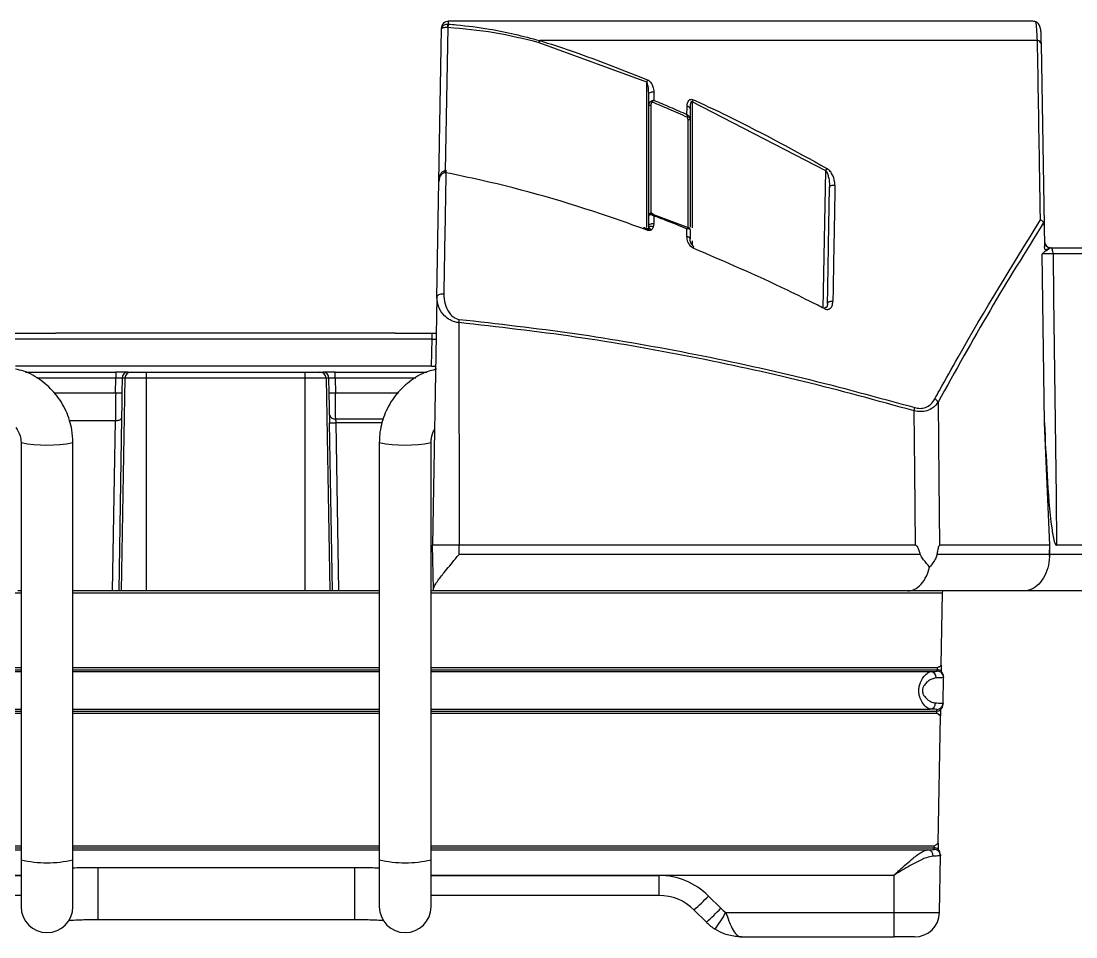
# Model space of a CAD drawing. Extents: x 7 to 135, y 1 to 99.
# Drawn here: x 56.703 to 59.25, y 70.182 to 72.392 of the extents above; entities that cross this region are included whole.
import ezdxf

# ---------------------------------------------------------------- set-up
doc = ezdxf.new("R2010")
doc.units = 0
doc.header["$MEASUREMENT"] = 0
doc.layers.add('OBJECT', color=7, linetype='CONTINUOUS')

msp = doc.modelspace()

# ---------------------------------------------------------------- linework, layer by layer
at = {"layer": 'OBJECT'}
for p, q in [((57.7116, 72.0048), (57.718, 72.3738)), ((57.7331, 72.3766), (57.727, 72.0306)), ((57.7334, 72.3766), (57.7331, 72.3766)), ((57.7332, 72.3851), (57.7341, 72.385)), ((59.1419, 72.3921), (57.734, 72.3921)), ((59.1571, 72.3454), (57.955, 72.3454)), ((58.2133, 72.2451), (57.9533, 72.3401)), ((59.1656, 72.3374), (59.1733, 71.8986)), ((58.2133, 71.8949), (58.2133, 72.2451)), ((58.2183, 72.1883), (58.2183, 72.2158)), ((58.6456, 72.0312), (58.3233, 72.1971)), ((58.3233, 72.1971), (58.3233, 71.8931)), ((58.2183, 71.9223), (58.2183, 72.1883)), ((58.2233, 72.1884), (58.2233, 71.9285)), ((58.3183, 72.181), (58.3183, 72.1537)), ((58.3133, 71.8934), (58.3133, 72.1538)), ((58.3183, 72.1537), (58.3183, 71.8952)), ((57.7285, 72.0262), (57.727, 72.0263)), ((58.6398, 71.6996), (58.6456, 72.0312)), ((57.7067, 71.7261), (57.7116, 72.0048)), ((58.2183, 71.8979), (58.2183, 71.9223)), ((58.3145, 71.8929), (58.2242, 71.9269)), ((58.2148, 71.8874), (58.2059, 71.8907)), ((58.2183, 71.8914), (58.2183, 71.8958)), ((58.3183, 71.8883), (58.3183, 71.8666)), ((59.1733, 71.8986), (59.1742, 71.848)), ((58.3233, 71.8618), (58.3233, 71.8515)), ((59.1887, 71.8451), (59.1862, 71.844)), ((59.189, 71.8451), (59.1887, 71.8451)), ((59.189, 71.8451), (60.9718, 71.8451)), ((59.1737, 71.4228), (59.1687, 71.8304)), ((60.9969, 71.8304), (59.1948, 71.8304)), ((57.7067, 71.7261), (57.6963, 71.1271)), ((58.65, 71.7106), (58.6501, 71.7126)), ((57.7598, 71.6645), (57.7605, 71.1271)), ((56.6873, 71.6391), (56.7867, 71.6391)), ((57.606, 71.6391), (56.7867, 71.6391)), ((57.606, 71.6391), (57.6954, 71.6391)), ((57.6949, 71.6244), (56.6876, 71.6244)), ((57.6938, 71.5599), (57.6949, 71.6244)), ((56.6887, 71.5599), (57.6938, 71.5599)), ((56.713, 71.5451), (56.9315, 71.5451)), ((56.9315, 71.5304), (56.7403, 71.5304)), ((56.9309, 71.4954), (56.9315, 71.5304)), ((56.9315, 71.5451), (56.9315, 71.5304)), ((56.9615, 71.5451), (56.9315, 71.5451)), ((56.9534, 71.5304), (56.9444, 71.0171)), ((56.9465, 71.5304), (56.9459, 71.4954)), ((56.9534, 71.5304), (56.9465, 71.5304)), ((57.0044, 71.5304), (56.9534, 71.5304)), ((56.9615, 71.5451), (56.9684, 71.5451)), ((56.9684, 71.5451), (57.0044, 71.5451)), ((57.0044, 71.5451), (57.3881, 71.5451)), ((57.0044, 71.5451), (57.0044, 71.5304)), ((57.0044, 71.5304), (57.0044, 71.0171)), ((57.3881, 71.5304), (57.0044, 71.5304)), ((57.3881, 71.5451), (57.3881, 71.5304)), ((57.3881, 71.5451), (57.4241, 71.5451)), ((57.3881, 71.5304), (57.3881, 71.0171)), ((57.4391, 71.5304), (57.3881, 71.5304)), ((57.4241, 71.5451), (57.431, 71.5451)), ((57.461, 71.5451), (57.431, 71.5451)), ((57.4391, 71.5304), (57.4481, 71.0171)), ((57.446, 71.5304), (57.4391, 71.5304)), ((57.4466, 71.4954), (57.446, 71.5304)), ((57.461, 71.5304), (57.461, 71.5451)), ((57.461, 71.5451), (57.6826, 71.5451)), ((57.461, 71.5304), (57.4616, 71.4954)), ((57.6556, 71.5304), (57.461, 71.5304)), ((56.7821, 71.4954), (56.9309, 71.4954)), ((57.4616, 71.4954), (57.6141, 71.4954)), ((56.8181, 71.4282), (56.9302, 71.4282)), ((56.9232, 71.0171), (56.9302, 71.4282)), ((56.9302, 71.4282), (56.9303, 71.4282)), ((56.9453, 71.4341), (56.9382, 71.0171)), ((57.4622, 71.432), (57.5776, 71.432)), ((57.4544, 71.0171), (57.4474, 71.4227)), ((57.4624, 71.4227), (57.4694, 71.0171)), ((57.5754, 71.4227), (57.4624, 71.4227)), ((59.1868, 71.1271), (59.1737, 71.4228)), ((56.7026, 71.375), (56.7026, 70.368)), ((56.8276, 70.368), (56.8276, 71.375)), ((57.5676, 71.375), (57.5676, 70.368)), ((57.6926, 70.368), (57.6926, 71.375)), ((57.7605, 71.1271), (57.6963, 71.1271)), ((57.6981, 71.0211), (57.6963, 71.1271)), ((58.8626, 71.1271), (57.7605, 71.1271)), ((57.7605, 71.1056), (57.7605, 71.1271)), ((59.1868, 71.1271), (58.9208, 71.1271)), ((59.1864, 71.1056), (59.1868, 71.1271)), ((59.1867, 71.1056), (59.1868, 71.1271)), ((61.0067, 71.1271), (59.2033, 71.1271)), ((57.7605, 71.1056), (58.8741, 71.1056)), ((58.9144, 71.1056), (59.1864, 71.1056)), ((59.1863, 71.1003), (59.1867, 71.1056)), ((59.1867, 71.1056), (61.0025, 71.1056)), ((57.6982, 71.0171), (57.6981, 71.0211)), ((55.4648, 71.0121), (56.7026, 71.0121)), ((56.7026, 71.0171), (56.6943, 71.0171)), ((56.9232, 71.0171), (56.8276, 71.0171)), ((56.8276, 71.0121), (57.5676, 71.0121)), ((56.9382, 71.0171), (56.9232, 71.0171)), ((56.9444, 71.0171), (56.9382, 71.0171)), ((57.0044, 71.0171), (56.9444, 71.0171)), ((57.3881, 71.0171), (57.0044, 71.0171)), ((57.4481, 71.0171), (57.3881, 71.0171)), ((57.4544, 71.0171), (57.4481, 71.0171)), ((57.4694, 71.0171), (57.4544, 71.0171)), ((57.5676, 71.0171), (57.4694, 71.0171)), ((57.6982, 71.0171), (57.6926, 71.0171)), ((57.6926, 71.0121), (58.9277, 71.0121)), ((58.8436, 71.0171), (57.6982, 71.0171)), ((59.1239, 71.0171), (58.8436, 71.0171)), ((58.9247, 70.8381), (58.9277, 71.0121)), ((58.9277, 71.0121), (58.9281, 71.0171)), ((60.8994, 71.0171), (59.1239, 71.0171)), ((55.4769, 70.832), (56.7026, 70.832)), ((55.4773, 70.827), (56.7026, 70.827)), ((55.4932, 70.8223), (56.7026, 70.8223)), ((56.8276, 70.832), (57.5676, 70.832)), ((56.8276, 70.827), (57.5676, 70.827)), ((56.8276, 70.8223), (57.5676, 70.8223)), ((57.6926, 70.832), (58.9156, 70.832)), ((57.6926, 70.827), (58.9153, 70.827)), ((57.6926, 70.8223), (58.8993, 70.8223)), ((58.9152, 70.8233), (58.9153, 70.827)), ((58.9153, 70.827), (58.9156, 70.832)), ((58.9291, 70.7457), (58.9302, 70.808)), ((58.9302, 70.8099), (58.9302, 70.808)), ((58.9291, 70.7457), (58.9291, 70.7439)), ((55.4785, 70.7272), (56.7026, 70.7272)), ((55.4788, 70.7222), (56.7026, 70.7222)), ((55.4945, 70.732), (56.7026, 70.732)), ((56.8276, 70.732), (57.5676, 70.732)), ((56.8276, 70.7272), (57.5676, 70.7272)), ((56.8276, 70.7222), (57.5676, 70.7222)), ((57.6926, 70.732), (58.8981, 70.732)), ((57.6926, 70.7272), (58.914, 70.7272)), ((57.6926, 70.7222), (58.9137, 70.7222)), ((58.9137, 70.7222), (58.914, 70.7272)), ((58.914, 70.7272), (58.9141, 70.731)), ((58.9172, 70.4081), (58.9226, 70.7159)), ((55.4844, 70.402), (56.7026, 70.402)), ((55.4848, 70.397), (56.7026, 70.397)), ((55.4999, 70.3923), (56.7026, 70.3923)), ((56.8276, 70.402), (57.5676, 70.402)), ((56.8276, 70.397), (57.5676, 70.397)), ((56.8276, 70.3923), (57.5676, 70.3923)), ((57.6926, 70.402), (58.9081, 70.402)), ((57.6926, 70.397), (58.9078, 70.397)), ((57.6926, 70.3923), (58.8926, 70.3923)), ((58.9077, 70.3933), (58.9078, 70.397)), ((58.9078, 70.397), (58.9081, 70.402)), ((56.7026, 70.368), (56.7026, 70.255)), ((56.8276, 70.255), (56.8276, 70.368)), ((57.5676, 70.368), (57.5676, 70.255)), ((57.6926, 70.255), (57.6926, 70.368)), ((58.9203, 70.2411), (58.9227, 70.378)), ((58.9227, 70.3799), (58.9227, 70.378)), ((55.5818, 70.3313), (56.7026, 70.3313)), ((57.5076, 70.3491), (56.8876, 70.3491)), ((56.8876, 70.3491), (56.8876, 70.2241)), ((57.5076, 70.3491), (57.5076, 70.2241)), ((57.6926, 70.3313), (58.8108, 70.3313)), ((58.8108, 70.2411), (58.8108, 70.3313)), ((56.1495, 70.3303), (56.7026, 70.3303)), ((57.6926, 70.3303), (58.2431, 70.3303)), ((58.2431, 70.2821), (58.2431, 70.3303)), ((56.7026, 70.2821), (56.1495, 70.2821)), ((58.2431, 70.2821), (57.6926, 70.2821)), ((58.3626, 70.2808), (58.3923, 70.2511)), ((58.3576, 70.2173), (58.3279, 70.247)), ((58.4048, 70.2411), (58.8108, 70.2411)), ((58.8108, 70.2411), (58.9203, 70.2411)), ((58.8108, 70.1821), (58.8108, 70.2411)), ((56.8876, 70.2241), (57.5076, 70.2241)), ((58.4425, 70.1821), (58.8108, 70.1821)), ((58.8603, 70.1821), (58.8108, 70.1821))]:
    msp.add_line(p, q, dxfattribs=at)
at = {"layer": 'OBJECT', "flags": 128}
for points in [[(57.7331, 72.3766), (57.7331, 72.3779), (57.7331, 72.3791), (57.7331, 72.3804), (57.7332, 72.3815), (57.7332, 72.3826), (57.7332, 72.3835), (57.7332, 72.3844), (57.7332, 72.3851)], [(58.2183, 72.2158), (58.2185, 72.217), (58.2193, 72.2182), (58.2204, 72.2193), (58.222, 72.2201), (58.2239, 72.2208), (58.226, 72.2212), (58.2283, 72.2214), (58.2305, 72.2212)], [(58.2305, 72.2212), (58.2305, 72.2046), (58.2305, 72.2014)], [(58.3106, 72.1668), (58.3107, 72.1833), (58.3107, 72.1865)], [(58.3183, 72.181), (58.3181, 72.182), (58.3177, 72.1829), (58.317, 72.1837), (58.3161, 72.1845), (58.315, 72.1852), (58.3137, 72.1857), (58.3122, 72.1862), (58.3107, 72.1865)], [(58.6549, 71.9907), (58.6552, 71.9921), (58.656, 71.9933), (58.6573, 71.9944), (58.6591, 71.9953), (58.6611, 71.9959), (58.6633, 71.9963), (58.6657, 71.9963), (58.668, 71.996)], [(58.2304, 71.9223), (58.2304, 71.9057), (58.2304, 71.9034)], [(58.2183, 71.8979), (58.2185, 71.8992), (58.2192, 71.9003), (58.2204, 71.9014), (58.222, 71.9023), (58.2239, 71.9029), (58.226, 71.9034), (58.2282, 71.9035), (58.2304, 71.9034)], [(58.3105, 71.872), (58.3105, 71.8886), (58.3105, 71.8908)], [(58.3183, 71.8666), (58.3181, 71.8675), (58.3177, 71.8684), (58.317, 71.8693), (58.3161, 71.8701), (58.315, 71.8707), (58.3136, 71.8713), (58.3121, 71.8717), (58.3105, 71.872)], [(59.1948, 71.8304), (59.1946, 71.8332), (59.1943, 71.8359), (59.1937, 71.8384), (59.193, 71.8406), (59.1921, 71.8424), (59.191, 71.8438), (59.1899, 71.8447), (59.1887, 71.8451)], [(59.1948, 71.8304), (59.196, 71.7252), (59.2018, 71.2452), (59.2033, 71.1271)], [(57.7067, 71.7261), (57.7071, 71.7278), (57.7081, 71.7294), (57.7096, 71.7309), (57.7117, 71.7321), (57.7143, 71.7331), (57.7171, 71.7338), (57.7202, 71.7341), (57.7233, 71.734)], [(58.65, 71.7106), (58.6503, 71.7119), (58.6511, 71.7132), (58.6524, 71.7142), (58.6541, 71.7151), (58.6561, 71.7158), (58.6583, 71.7161), (58.6607, 71.7162), (58.6629, 71.7159)], [(57.6949, 71.6244), (57.695, 71.6273), (57.6951, 71.6301), (57.6952, 71.6326), (57.6953, 71.6348), (57.6953, 71.6367), (57.6953, 71.638), (57.6954, 71.6388), (57.6954, 71.6391)], [(58.917, 71.4725), (58.919, 71.2859), (58.9208, 71.1271)], [(58.8626, 71.1271), (58.8606, 71.3071), (58.8589, 71.4516)], [(59.1864, 71.1056), (59.1864, 71.1035), (59.1863, 71.1015), (59.1863, 71.0994)]]:
    msp.add_lwpolyline(points, dxfattribs=at)
at = {"layer": 'OBJECT'}
for centre, radius, start, end in [((61.7079, 72.0413), 3.9887, 175.0556, 175.1774), ((59.7771, 71.766), 1.9121, 162.3614, 162.527), ((59.1559, 72.3355), 0.00993, 11.3685, 83.0455), ((59.2965, 71.7954), 1.1728, 157.1745, 157.4536), ((57.9295, 71.9733), 0.3716, 36.9889, 37.4719), ((59.2226, 71.7871), 0.9884, 155.1539, 155.4901), ((58.222, 72.1199), 0.0685, 88.9023, 93.0873), ((58.3921, 71.9906), 0.1871, 114.0324, 115.3097), ((58.3145, 72.0839), 0.0699, 86.9287, 91.0279), ((55.7054, 72.0607), 2.0219, 359.0228, 359.1505), ((57.5661, 72.0596), 0.1658, 348.3746, 349.9104), ((59.696, 71.4306), 1.21, 149.9514, 150.2393), ((59.189, 71.8601), 0.015, 181, 270), ((59.189, 71.8601), 0.015, 181.026, 268.9877), ((58.2626, 71.8713), 0.0686, 336.783, 340.207), ((58.5743, 71.734), 0.0771, 332.3599, 335.2206), ((57.5751, 71.6827), 0.1857, 354.3582, 356.8048), ((57.6999, 71.7665), 0.1422, 267.9846, 272.0154), ((57.6988, 71.7019), 0.1422, 267.9847, 272.0153), ((56.9615, 71.5301), 0.015, 90.0057, 178.9978), ((56.9684, 71.5301), 0.015, 90.0057, 178.9978), ((57.4241, 71.5301), 0.015, 1.0022, 89.9937), ((57.431, 71.5301), 0.015, 1.0034, 89.9937), ((56.9384, 71.7197), 0.2244, 268.0855, 271.9145), ((57.4541, 71.7196), 0.2244, 268.0855, 271.9145), ((58.8998, 71.4632), 0.0195, 28.3707, 61.6569), ((58.7997, 71.4681), 0.0615, 344.4665, 351.9929), ((57.46, 71.4453), 0.0134, 196.9889, 279.3351), ((57.4549, 71.6426), 0.22, 268.0472, 271.9528), ((56.765, 71.6981), 0.3291, 259.0599, 280.9551), ((57.6301, 71.6982), 0.3292, 259.0471, 280.9357), ((58.8979, 70.8082), 0.0142, 355.4228, 84.184), ((58.9152, 70.8083), 0.015, 359.0118, 89.9939), ((58.9153, 70.812), 0.015, 51.0876, 89.9999), ((58.8966, 70.746), 0.0141, 275.7403, 2.9008), ((58.9141, 70.746), 0.015, 269.9977, 358.9974), ((58.914, 70.7422), 0.015, 270.0007, 306.9229), ((58.8911, 70.3782), 0.0142, 355.3434, 84.0381), ((58.9077, 70.3783), 0.015, 359.003, 90.0028), ((58.9078, 70.382), 0.015, 51.1189, 89.9813), ((56.7651, 70.637), 0.2761, 256.9164, 283.0836), ((57.6301, 70.637), 0.2761, 256.9165, 283.0835), ((58.2431, 70.1613), 0.169, 45, 90), ((58.2431, 70.1621), 0.12, 45, 90), ((57.6646, 70.9618), 0.9752, 312.8627, 315.7068), ((56.7651, 70.255), 0.0625, 180, 0), ((57.6301, 70.255), 0.0625, 180, 0), ((57.6923, 70.934), 0.9779, 312.867, 315.703), ((57.2959, 70.9208), 1.3006, 326.3688, 328.4956), ((58.4425, 70.3013), 0.071, 225, 237.9704), ((58.8603, 70.2421), 0.06, 270, 359), ((58.4425, 70.3021), 0.12, 225, 237.9704)]:
    msp.add_arc(centre, radius, start, end, dxfattribs=at)
for centre, major_axis, ratio, start_param, end_param in [((56.9315, 71.5301), (0.015, 0.0003), 0.017429, 0.016855, 1.569899), ((57.461, 71.5301), (0.015, -0.0003), 0.017429, 1.571694, 3.124737), ((56.9325, 71.4971), (0.0015, 0.102), 0.014885, 1.588471, 2.313183), ((56.9475, 71.4969), (0.0015, 0.087), 0.01745, 1.588554, 2.376412), ((57.4451, 71.4969), (-0.0015, 0.087), 0.01745, 4.01996, 4.694631), ((57.4601, 71.4971), (-0.0015, 0.102), 0.014885, 4.020043, 4.694714), ((57.4479, 71.4222), (-0.0005, 0.03), 0.01745, 0.878368, 1.553038), ((57.4629, 71.4225), (-0.0005, 0.015), 0.034868, 0.877454, 1.552124), ((58.8108, 70.8233), (0.1044, 0), 0.017455, 5.724037, 6.282881), ((58.9153, 70.8151), (-0.0112, 0.0137), 0.717761, 3.844704, 4.753428), ((58.914, 70.7391), (0.0117, 0.0133), 0.717763, 4.671184, 5.580097), ((58.8108, 70.731), (0.1033, 0), 0.017455, 6.282881, 6.848201), ((58.8108, 70.3933), (0.0969, 0), 0.017455, 5.717731, 6.282881), ((58.9078, 70.3851), (-0.0112, 0.0137), 0.717761, 3.844704, 4.754298)]:
    msp.add_ellipse(centre, major_axis=major_axis, ratio=ratio, start_param=start_param, end_param=end_param, dxfattribs=at)
for points, knots in [([(57.718, 72.3749), (57.7183, 72.377), (57.7188, 72.3812), (57.722, 72.3866), (57.7266, 72.3905), (57.7309, 72.392), (57.7333, 72.3921), (57.734, 72.3921)], [0, 0, 0, 0, 0.240895, 0.482027, 0.714828, 0.928837, 1, 1, 1, 1]), ([(57.718, 72.3738), (57.718, 72.3738), (57.7181, 72.3752), (57.7187, 72.3778), (57.7212, 72.381), (57.7246, 72.3833), (57.7287, 72.3849), (57.7317, 72.385), (57.7332, 72.3851)], [0, 0, 0, 0, 0.0068, 0.225305, 0.431047, 0.620898, 0.808147, 1, 1, 1, 1]), ([(57.7331, 72.3766), (57.7316, 72.3766), (57.7285, 72.3766), (57.7245, 72.3763), (57.7211, 72.3757), (57.7187, 72.3748), (57.718, 72.3742), (57.718, 72.3738), (57.718, 72.3738)], [0, 0, 0, 0, 0.19198, 0.379232, 0.569057, 0.774691, 0.993194, 1, 1, 1, 1]), ([(57.718, 72.3738), (57.718, 72.3739), (57.718, 72.3743), (57.718, 72.3747), (57.718, 72.3749)], [0, 0, 0, 0, 0.300238, 1, 1, 1, 1]), ([(57.9533, 72.3401), (57.9174, 72.3489), (57.845, 72.3666), (57.7707, 72.3733), (57.7334, 72.3766)], [0, 0, 0, 0, 0.496456, 1, 1, 1, 1]), ([(57.734, 72.3921), (57.734, 72.3905), (57.734, 72.3883), (57.7341, 72.3857), (57.7341, 72.385)], [0, 0, 0, 0, 0.7452734, 1, 1, 1, 1]), ([(57.7341, 72.385), (57.7407, 72.3844), (57.7739, 72.3812), (57.8485, 72.3729), (57.9146, 72.3558), (57.955, 72.3454)], [0, 0, 0, 0, 0.088988, 0.445034, 1, 1, 1, 1]), ([(59.1533, 72.3902), (59.1517, 72.3906), (59.1485, 72.3916), (59.1445, 72.3921), (59.1425, 72.3921), (59.1419, 72.3921)], [0, 0, 0, 0, 0.417898, 0.836642, 1, 1, 1, 1]), ([(59.1571, 72.3454), (59.1565, 72.3552), (59.1553, 72.3735), (59.154, 72.3855), (59.1533, 72.39), (59.1533, 72.3902)], [0, 0, 0, 0, 0.5293804, 0.9865092, 1, 1, 1, 1]), ([(59.1651, 72.3671), (59.1651, 72.3671), (59.1651, 72.3696), (59.1645, 72.3753), (59.162, 72.3825), (59.1579, 72.3879), (59.1547, 72.3895), (59.1533, 72.3902)], [0, 0, 0, 0, 0.005372, 0.277621, 0.636344, 0.845815, 1, 1, 1, 1]), ([(57.955, 72.3454), (57.9613, 72.3433), (57.9931, 72.3333), (58.0808, 72.3039), (58.1605, 72.2722), (58.2155, 72.2504)], [0, 0, 0, 0, 0.072108, 0.360569, 1, 1, 1, 1]), ([(59.1642, 71.9123), (59.1641, 71.9203), (59.1634, 71.9607), (59.161, 72.1054), (59.1588, 72.2414), (59.1571, 72.3454)], [0, 0, 0, 0, 0.0557176, 0.2785983, 1, 1, 1, 1]), ([(59.1651, 72.3671), (59.1652, 72.3654), (59.1653, 72.3574), (59.1655, 72.3462), (59.1656, 72.3374)], [0, 0, 0, 0, 0.214779, 1, 1, 1, 1]), ([(58.2183, 72.2158), (58.2181, 72.2201), (58.2179, 72.2272), (58.2166, 72.2359), (58.2152, 72.2412), (58.2142, 72.2439), (58.2134, 72.2449), (58.2133, 72.2451)], [0, 0, 0, 0, 0.429895, 0.723566, 0.875857, 0.974674, 1, 1, 1, 1]), ([(58.2155, 72.2504), (58.2159, 72.2502), (58.2178, 72.2493), (58.221, 72.2468), (58.2252, 72.2415), (58.2294, 72.2327), (58.2301, 72.2255), (58.2305, 72.2212)], [0, 0, 0, 0, 0.038585, 0.160834, 0.320219, 0.601395, 1, 1, 1, 1]), ([(58.2183, 72.1883), (58.2183, 72.1891), (58.2184, 72.1914), (58.2195, 72.1945), (58.2216, 72.1975), (58.2235, 72.1988), (58.2245, 72.1994)], [0, 0, 0, 0, 0.181214, 0.512976, 0.734869, 1, 1, 1, 1]), ([(58.2264, 72.1969), (58.2263, 72.1969), (58.2258, 72.1964), (58.2249, 72.1953), (58.2236, 72.1925), (58.2234, 72.1901), (58.2233, 72.1884)], [0, 0, 0, 0, 0.015185, 0.236369, 0.455614, 1, 1, 1, 1]), ([(58.2245, 72.1994), (58.2251, 72.1997), (58.2263, 72.2002), (58.2279, 72.2008), (58.229, 72.2011), (58.2297, 72.2012), (58.23, 72.2013), (58.2302, 72.2014), (58.2303, 72.2014), (58.2304, 72.2014), (58.2304, 72.2014), (58.2305, 72.2014)], [0, 0, 0, 0, 0.2965334, 0.6144766, 0.7829843, 0.8769648, 0.9300688, 0.9602072, 0.9755611, 0.9800508, 1, 1, 1, 1]), ([(58.2264, 72.1969), (58.2268, 72.1974), (58.2276, 72.1984), (58.2287, 72.1996), (58.2295, 72.2005), (58.2299, 72.2009), (58.2302, 72.2011), (58.2303, 72.2012), (58.2304, 72.2013), (58.2304, 72.2013), (58.2305, 72.2014), (58.2305, 72.2014)], [0, 0, 0, 0, 0.296451, 0.614611, 0.783102, 0.87714, 0.930052, 0.960267, 0.975482, 0.98014, 1, 1, 1, 1]), ([(58.3121, 72.1598), (58.2971, 72.1664), (58.2687, 72.1791), (58.24, 72.1912), (58.2264, 72.1969)], [0, 0, 0, 0, 0.525643, 1, 1, 1, 1]), ([(58.2305, 72.2014), (58.2435, 72.1959), (58.2703, 72.1846), (58.2969, 72.1728), (58.3106, 72.1668)], [0, 0, 0, 0, 0.4845814, 1, 1, 1, 1]), ([(58.3107, 72.1865), (58.3109, 72.1898), (58.3113, 72.1949), (58.3144, 72.2002), (58.3173, 72.2026), (58.3201, 72.2035), (58.3229, 72.2035), (58.3248, 72.2028), (58.3257, 72.2024)], [0, 0, 0, 0, 0.386624, 0.595875, 0.724493, 0.811142, 0.905823, 1, 1, 1, 1]), ([(58.3233, 72.1971), (58.3231, 72.1974), (58.3228, 72.1977), (58.3223, 72.198), (58.322, 72.1981), (58.3216, 72.1981), (58.3211, 72.1979), (58.3204, 72.1971), (58.3191, 72.1938), (58.3184, 72.1882), (58.3183, 72.1833), (58.3183, 72.181)], [0, 0, 0, 0, 0.04192, 0.06429, 0.082612, 0.101028, 0.122133, 0.157032, 0.258627, 0.664212, 1, 1, 1, 1]), ([(58.3257, 72.2024), (58.3318, 72.1996), (58.3621, 72.1858), (58.4715, 72.1339), (58.5717, 72.0788), (58.6487, 72.0365)], [0, 0, 0, 0, 0.05507, 0.275368, 1, 1, 1, 1]), ([(58.3121, 72.1598), (58.312, 72.1599), (58.3119, 72.1613), (58.3116, 72.1632), (58.3111, 72.1651), (58.3109, 72.1659), (58.3108, 72.1663), (58.3107, 72.1665), (58.3107, 72.1667), (58.3107, 72.1667), (58.3106, 72.1668)], [0, 0, 0, 0, 0.039595, 0.574268, 0.784712, 0.888699, 0.94208, 0.969956, 0.982728, 1, 1, 1, 1]), ([(58.3158, 72.1615), (58.3158, 72.1616), (58.315, 72.1627), (58.3137, 72.1642), (58.3121, 72.1656), (58.3114, 72.1662), (58.311, 72.1665), (58.3109, 72.1666), (58.3107, 72.1667), (58.3107, 72.1667), (58.3106, 72.1668)], [0, 0, 0, 0, 0.039423, 0.573673, 0.784182, 0.888548, 0.942056, 0.969841, 0.982714, 1, 1, 1, 1]), ([(58.3133, 72.1538), (58.3132, 72.1555), (58.313, 72.1576), (58.3122, 72.1595), (58.3121, 72.1598)], [0, 0, 0, 0, 0.828241, 1, 1, 1, 1]), ([(58.3183, 72.1537), (58.3182, 72.1545), (58.3181, 72.1568), (58.3172, 72.1595), (58.3161, 72.1611), (58.3158, 72.1615)], [0, 0, 0, 0, 0.2891923, 0.8204379, 1, 1, 1, 1]), ([(57.727, 72.0306), (57.7264, 72.0306), (57.7245, 72.0308), (57.7216, 72.0297), (57.7188, 72.0278), (57.7166, 72.0253), (57.7147, 72.022), (57.7128, 72.0167), (57.7118, 72.0107), (57.7116, 72.0064), (57.7116, 72.0048)], [0, 0, 0, 0, 0.0554149, 0.1667717, 0.2599241, 0.3534172, 0.4561547, 0.6021527, 0.8542278, 1, 1, 1, 1]), ([(57.727, 72.0263), (57.7264, 72.0262), (57.7252, 72.0262), (57.7231, 72.0257), (57.7197, 72.0241), (57.7155, 72.0198), (57.713, 72.0142), (57.7121, 72.01), (57.7118, 72.008), (57.7117, 72.0068), (57.7116, 72.006), (57.7116, 72.0056), (57.7116, 72.0052), (57.7116, 72.005), (57.7116, 72.0048), (57.7116, 72.0048)], [0, 0, 0, 0, 0.058606, 0.124071, 0.219809, 0.440239, 0.726146, 0.834383, 0.896164, 0.934112, 0.958049, 0.973258, 0.982934, 0.994392, 1, 1, 1, 1]), ([(57.7285, 72.0262), (57.7279, 71.9934), (57.7262, 71.896), (57.7244, 71.7986), (57.7233, 71.734)], [0, 0, 0, 0, 0.33666, 1, 1, 1, 1]), ([(57.73, 72.0304), (57.7294, 72.0305), (57.7284, 72.0308), (57.7274, 72.0307), (57.727, 72.0306)], [0, 0, 0, 0, 0.6441177, 1, 1, 1, 1]), ([(58.2059, 71.8907), (58.2028, 71.8918), (58.1747, 71.9021), (58.0456, 71.9475), (57.8894, 71.9928), (57.7567, 72.0203), (57.7285, 72.0262)], [0, 0, 0, 0, 0.020101, 0.181177, 0.826231, 1, 1, 1, 1]), ([(58.6456, 72.0312), (58.6467, 72.0297), (58.6496, 72.0253), (58.6527, 72.0145), (58.6548, 72.0025), (58.6549, 71.9938), (58.6549, 71.9907)], [0, 0, 0, 0, 0.130285, 0.362328, 0.778804, 1, 1, 1, 1]), ([(58.668, 71.996), (58.6678, 71.999), (58.6675, 72.0077), (58.6631, 72.0201), (58.6562, 72.031), (58.6508, 72.035), (58.6487, 72.0365)], [0, 0, 0, 0, 0.212236, 0.61217, 0.848354, 1, 1, 1, 1]), ([(58.6501, 71.7127), (58.651, 71.7641), (58.6526, 71.8569), (58.6542, 71.9494), (58.6549, 71.9907)], [0, 0, 0, 0, 0.553904, 1, 1, 1, 1]), ([(58.668, 71.996), (58.6672, 71.9547), (58.6655, 71.8614), (58.6639, 71.768), (58.6629, 71.7159)], [0, 0, 0, 0, 0.44271, 1, 1, 1, 1]), ([(58.2267, 71.928), (58.2264, 71.9282), (58.2254, 71.9286), (58.2234, 71.9287), (58.2212, 71.9279), (58.2196, 71.9265), (58.2186, 71.9247), (58.2182, 71.9233), (58.2183, 71.9225), (58.2183, 71.9223)], [0, 0, 0, 0, 0.0898936, 0.2985577, 0.4703621, 0.6436044, 0.8037244, 0.9514691, 1, 1, 1, 1]), ([(58.2183, 71.9223), (58.2183, 71.9228), (58.2184, 71.9237), (58.2191, 71.9247), (58.2204, 71.9254), (58.2227, 71.9257), (58.2256, 71.9249), (58.2279, 71.9238), (58.2292, 71.9231), (58.2298, 71.9227), (58.2301, 71.9225), (58.2303, 71.9224), (58.2304, 71.9223), (58.2304, 71.9223)], [0, 0, 0, 0, 0.109482, 0.219138, 0.341355, 0.502134, 0.736118, 0.872103, 0.934209, 0.965721, 0.98204, 0.993397, 1, 1, 1, 1]), ([(58.2267, 71.928), (58.2269, 71.928), (58.2275, 71.9278), (58.2285, 71.9264), (58.2295, 71.9246), (58.2299, 71.9235), (58.2302, 71.9229), (58.2303, 71.9226), (58.2303, 71.9224), (58.2304, 71.9223), (58.2304, 71.9223)], [0, 0, 0, 0, 0.105843, 0.526075, 0.770371, 0.881835, 0.938381, 0.96782, 0.988189, 1, 1, 1, 1]), ([(58.3105, 71.8908), (58.2936, 71.8976), (58.267, 71.9083), (58.2401, 71.9186), (58.2304, 71.9223)], [0, 0, 0, 0, 0.636488, 1, 1, 1, 1]), ([(58.9091, 71.4804), (58.9128, 71.4872), (58.9314, 71.521), (59.0143, 71.6696), (59.0971, 71.8036), (59.1642, 71.9123)], [0, 0, 0, 0, 0.045191, 0.225954, 1, 1, 1, 1]), ([(59.172, 71.9058), (59.1711, 71.907), (59.1695, 71.9093), (59.1664, 71.9112), (59.1646, 71.9121), (59.1643, 71.9122), (59.1642, 71.9123)], [0, 0, 0, 0, 0.4574973, 0.9146238, 0.9797345, 1, 1, 1, 1]), ([(58.2067, 71.8929), (58.2069, 71.8934), (58.2072, 71.8944), (58.2074, 71.8948), (58.2072, 71.8943), (58.2068, 71.8929), (58.2062, 71.8914), (58.2059, 71.8907)], [0, 0, 0, 0, 0.199963, 0.399983, 0.599993, 0.800002, 1, 1, 1, 1]), ([(58.2148, 71.8874), (58.2145, 71.8882), (58.214, 71.8897), (58.2129, 71.8915), (58.2117, 71.8926), (58.2105, 71.8926), (58.2099, 71.8915), (58.2096, 71.8909)], [0, 0, 0, 0, 0.1596244, 0.3491753, 0.5624409, 0.7851677, 1, 1, 1, 1]), ([(58.2204, 71.8867), (58.22, 71.8873), (58.2189, 71.8888), (58.2171, 71.8903), (58.2153, 71.8911), (58.2135, 71.8909), (58.2129, 71.8897), (58.2126, 71.8891)], [0, 0, 0, 0, 0.157269, 0.343887, 0.558053, 0.782751, 1, 1, 1, 1]), ([(58.2204, 71.8867), (58.2195, 71.8866), (58.2176, 71.8866), (58.2157, 71.8872), (58.2148, 71.8874)], [0, 0, 0, 0, 0.502883, 1, 1, 1, 1]), ([(58.2179, 71.8976), (58.218, 71.8963), (58.2181, 71.8939), (58.2171, 71.8916), (58.2165, 71.8909), (58.2165, 71.8909), (58.2164, 71.8909)], [0, 0, 0, 0, 0.398076, 0.755857, 0.964847, 1, 1, 1, 1]), ([(58.2247, 71.8884), (58.2241, 71.889), (58.2227, 71.8901), (58.2206, 71.891), (58.219, 71.8916), (58.2184, 71.8914), (58.2183, 71.8914)], [0, 0, 0, 0, 0.280784, 0.602574, 0.946232, 1, 1, 1, 1]), ([(58.2292, 71.8955), (58.2284, 71.8957), (58.2267, 71.8962), (58.2242, 71.8964), (58.2219, 71.8962), (58.2199, 71.8956), (58.219, 71.8949), (58.2186, 71.8946)], [0, 0, 0, 0, 0.201036, 0.402054, 0.603087, 0.804099, 1, 1, 1, 1]), ([(58.2247, 71.8884), (58.2241, 71.888), (58.2228, 71.8872), (58.2212, 71.8868), (58.2204, 71.8867)], [0, 0, 0, 0, 0.505819, 1, 1, 1, 1]), ([(58.2292, 71.8955), (58.2288, 71.8942), (58.2278, 71.8915), (58.2258, 71.8895), (58.2247, 71.8884)], [0, 0, 0, 0, 0.497686, 1, 1, 1, 1]), ([(58.2304, 71.9034), (58.2302, 71.9007), (58.23, 71.898), (58.2292, 71.8955), (58.2292, 71.8955)], [0, 0, 0, 0, 0.991979, 1, 1, 1, 1]), ([(58.3147, 71.8935), (58.3146, 71.8935), (58.3144, 71.8937), (58.3134, 71.8932), (58.3122, 71.8923), (58.3113, 71.8915), (58.3109, 71.8912), (58.3108, 71.891), (58.3107, 71.891), (58.3106, 71.8909), (58.3106, 71.8909), (58.3106, 71.8909), (58.3105, 71.8908)], [0, 0, 0, 0, 0.118194, 0.435895, 0.802223, 0.888518, 0.936825, 0.964165, 0.979726, 0.984002, 0.986911, 1, 1, 1, 1]), ([(58.3183, 71.8883), (58.3182, 71.8887), (58.3181, 71.8895), (58.317, 71.8905), (58.3151, 71.8911), (58.3131, 71.8911), (58.3116, 71.891), (58.3112, 71.8909), (58.3109, 71.8909), (58.3108, 71.8909), (58.3107, 71.8909), (58.3106, 71.8908), (58.3106, 71.8908), (58.3105, 71.8908)], [0, 0, 0, 0, 0.177165, 0.37817, 0.602217, 0.860542, 0.921391, 0.955495, 0.974755, 0.985659, 0.988705, 0.990724, 1, 1, 1, 1]), ([(58.3183, 71.8883), (58.3182, 71.889), (58.3181, 71.8904), (58.3169, 71.8922), (58.3157, 71.8932), (58.3149, 71.8934), (58.3147, 71.8935)], [0, 0, 0, 0, 0.309036, 0.617974, 0.90998, 1, 1, 1, 1]), ([(59.172, 71.9058), (59.1284, 71.836), (59.0413, 71.6963), (58.9584, 71.5471), (58.917, 71.4725)], [0, 0, 0, 0, 0.499626, 1, 1, 1, 1]), ([(59.1733, 71.8986), (59.1733, 71.8997), (59.1732, 71.9018), (59.1727, 71.9044), (59.1721, 71.9055), (59.172, 71.9058)], [0, 0, 0, 0, 0.416668, 0.838074, 1, 1, 1, 1]), ([(58.3256, 71.8442), (58.324, 71.8451), (58.3207, 71.8469), (58.3163, 71.8522), (58.3117, 71.8606), (58.311, 71.8677), (58.3105, 71.872)], [0, 0, 0, 0, 0.14682, 0.307864, 0.583686, 1, 1, 1, 1]), ([(58.3271, 71.848), (58.3268, 71.8482), (58.3261, 71.8485), (58.3246, 71.8497), (58.3222, 71.8526), (58.3193, 71.8584), (58.3181, 71.8638), (58.3183, 71.8668), (58.3183, 71.867)], [0, 0, 0, 0, 0.034804, 0.086558, 0.231079, 0.508858, 0.961494, 1, 1, 1, 1]), ([(58.6426, 71.6982), (58.6366, 71.7012), (58.6069, 71.7163), (58.5027, 71.7681), (58.4019, 71.8115), (58.3256, 71.8442)], [0, 0, 0, 0, 0.057285, 0.286437, 1, 1, 1, 1]), ([(59.1687, 71.8304), (59.1688, 71.8304), (59.1706, 71.8323), (59.1762, 71.8379), (59.1822, 71.8416), (59.1862, 71.844)], [0, 0, 0, 0, 0.008352, 0.336112, 1, 1, 1, 1]), ([(59.1862, 71.844), (59.185, 71.8434), (59.1829, 71.8425), (59.1802, 71.8409), (59.1784, 71.84), (59.177, 71.8398), (59.176, 71.8403), (59.1753, 71.8414), (59.1746, 71.8433), (59.1743, 71.8456), (59.1742, 71.8473), (59.1742, 71.848)], [0, 0, 0, 0, 0.258552, 0.428135, 0.561804, 0.642324, 0.698951, 0.755904, 0.823315, 0.930971, 1, 1, 1, 1]), ([(59.1948, 71.8304), (59.194, 71.8304), (59.1872, 71.8304), (59.1774, 71.8304), (59.1711, 71.8304), (59.1687, 71.8304)], [0, 0, 0, 0, 0.0704415, 0.6400838, 1, 1, 1, 1]), ([(57.7233, 71.734), (57.7238, 71.7259), (57.7249, 71.7104), (57.7334, 71.6913), (57.7438, 71.6796), (57.7526, 71.6739), (57.7581, 71.6729), (57.7604, 71.6724)], [0, 0, 0, 0, 0.336907, 0.637039, 0.808176, 0.916139, 1, 1, 1, 1]), ([(57.7598, 71.6645), (57.7565, 71.6649), (57.749, 71.666), (57.7366, 71.6714), (57.7219, 71.6829), (57.7092, 71.7022), (57.7076, 71.7179), (57.7067, 71.7261)], [0, 0, 0, 0, 0.096658, 0.215015, 0.39063, 0.681271, 1, 1, 1, 1]), ([(58.6426, 71.6982), (58.6439, 71.6976), (58.6464, 71.6965), (58.6504, 71.6962), (58.6543, 71.6972), (58.6582, 71.7), (58.662, 71.7062), (58.6626, 71.7121), (58.6629, 71.7159)], [0, 0, 0, 0, 0.105686, 0.211953, 0.310189, 0.443908, 0.64924, 1, 1, 1, 1]), ([(58.6498, 71.7107), (58.6498, 71.7091), (58.6498, 71.7056), (58.6478, 71.7015), (58.6472, 71.701), (58.6465, 71.7009), (58.646, 71.701), (58.6453, 71.7012), (58.6447, 71.7014), (58.6444, 71.7016), (58.6443, 71.7016)], [0, 0, 0, 0, 0.262627, 0.584202, 0.858366, 0.894524, 0.923253, 0.95072, 0.987701, 1, 1, 1, 1]), ([(58.8589, 71.4516), (58.7701, 71.476), (58.5924, 71.5248), (58.3193, 71.5839), (58.0419, 71.6326), (57.8539, 71.6539), (57.7598, 71.6645)], [0, 0, 0, 0, 0.248511, 0.49701, 0.74851, 1, 1, 1, 1]), ([(57.7604, 71.6724), (57.8534, 71.6619), (58.0394, 71.6409), (58.316, 71.5927), (58.5905, 71.5336), (58.7706, 71.4842), (58.8606, 71.4595)], [0, 0, 0, 0, 0.248431, 0.496871, 0.748429, 1, 1, 1, 1]), ([(57.6954, 71.6391), (57.6954, 71.6391), (57.6973, 71.6391), (57.7009, 71.6391), (57.7046, 71.6391), (57.705, 71.6391), (57.7052, 71.6391)], [0, 0, 0, 0, 0.006808, 0.387372, 0.77608, 1, 1, 1, 1]), ([(56.8276, 71.375), (56.8271, 71.3852), (56.8258, 71.4113), (56.8129, 71.452), (56.7875, 71.4932), (56.752, 71.5259), (56.718, 71.5462), (56.6956, 71.5508), (56.6888, 71.5522)], [0, 0, 0, 0, 0.125916, 0.323068, 0.520528, 0.71801, 0.915545, 1, 1, 1, 1]), ([(57.7055, 71.5521), (57.6956, 71.5495), (57.6702, 71.543), (57.6343, 71.5193), (57.6008, 71.4844), (57.5779, 71.4417), (57.5685, 71.4039), (57.5678, 71.3815), (57.5676, 71.375)], [0, 0, 0, 0, 0.126141, 0.324549, 0.522931, 0.721265, 0.919535, 1, 1, 1, 1]), ([(58.8606, 71.4595), (58.8652, 71.4586), (58.8743, 71.4567), (58.8879, 71.4595), (58.9004, 71.4672), (58.906, 71.4757), (58.9091, 71.4804)], [0, 0, 0, 0, 0.210462, 0.421165, 0.679148, 1, 1, 1, 1]), ([(58.917, 71.4725), (58.9132, 71.4678), (58.9064, 71.4591), (58.8914, 71.4515), (58.8753, 71.4488), (58.8644, 71.4507), (58.8589, 71.4516)], [0, 0, 0, 0, 0.310494, 0.568554, 0.784349, 1, 1, 1, 1]), ([(56.9303, 71.4282), (56.9319, 71.4282), (56.9351, 71.4283), (56.9394, 71.4292), (56.9428, 71.4306), (56.9448, 71.4323), (56.9453, 71.4336), (56.9453, 71.4341), (56.9453, 71.4341)], [0, 0, 0, 0, 0.200003, 0.399811, 0.60519, 0.823568, 0.992402, 1, 1, 1, 1]), ([(56.69, 71.4116), (56.694, 71.4051), (56.7012, 71.3938), (56.7021, 71.3807), (56.7026, 71.375)], [0, 0, 0, 0, 0.571486, 1, 1, 1, 1]), ([(57.6926, 71.375), (57.6928, 71.3782), (57.6934, 71.3888), (57.6962, 71.4), (57.7011, 71.4057), (57.7011, 71.4057)], [0, 0, 0, 0, 0.305917, 0.996812, 1, 1, 1, 1]), ([(59.1737, 71.4228), (59.1757, 71.3806), (59.1799, 71.2956), (59.1867, 71.1997), (59.1951, 71.1443), (59.1994, 71.1308), (59.2015, 71.1279), (59.2025, 71.1272), (59.203, 71.1272), (59.2033, 71.1271)], [0, 0, 0, 0, 0.423313, 0.852654, 0.960453, 0.987769, 0.994063, 0.997437, 1, 1, 1, 1]), ([(58.8741, 71.1056), (58.8733, 71.1082), (58.8721, 71.1126), (58.87, 71.1182), (58.8681, 71.1222), (58.8664, 71.1249), (58.8646, 71.1265), (58.8635, 71.1271), (58.8628, 71.1271), (58.8626, 71.1271)], [0, 0, 0, 0, 0.3217019, 0.5413701, 0.6931378, 0.8521132, 0.9158647, 0.9689662, 1, 1, 1, 1]), ([(58.9208, 71.1271), (58.9206, 71.1271), (58.9201, 71.127), (58.9192, 71.1259), (58.9175, 71.1219), (58.9159, 71.1147), (58.9148, 71.1084), (58.9144, 71.1056)], [0, 0, 0, 0, 0.047461, 0.109272, 0.225816, 0.646285, 1, 1, 1, 1]), ([(57.6981, 71.0211), (57.6987, 71.0235), (57.6999, 71.0283), (57.7092, 71.0421), (57.7261, 71.0639), (57.7451, 71.0867), (57.7573, 71.1017), (57.7604, 71.1055), (57.7605, 71.1056)], [0, 0, 0, 0, 0.1547584, 0.3085322, 0.5522502, 0.8871384, 0.9970962, 1, 1, 1, 1]), ([(58.8966, 71.0746), (58.8918, 71.0803), (58.8845, 71.089), (58.8762, 71.0994), (58.8745, 71.1044), (58.8741, 71.1056)], [0, 0, 0, 0, 0.60342, 0.908941, 1, 1, 1, 1]), ([(58.9144, 71.1056), (58.9134, 71.1024), (58.9097, 71.0905), (58.9022, 71.0814), (58.8966, 71.0746)], [0, 0, 0, 0, 0.262267, 1, 1, 1, 1]), ([(59.1863, 71.0994), (59.1852, 71.0904), (59.1829, 71.0718), (59.172, 71.0472), (59.1561, 71.028), (59.1392, 71.0188), (59.1282, 71.0171), (59.124, 71.0171), (59.1239, 71.0171)], [0, 0, 0, 0, 0.198898, 0.413942, 0.633705, 0.862959, 0.996334, 1, 1, 1, 1]), ([(58.8436, 71.0171), (58.8437, 71.0171), (58.849, 71.0171), (58.8605, 71.0197), (58.8763, 71.0317), (58.8893, 71.0509), (58.8943, 71.0671), (58.8966, 71.0746)], [0, 0, 0, 0, 0.00387, 0.2411024, 0.519796, 0.7782584, 1, 1, 1, 1]), ([(58.8981, 70.732), (58.8955, 70.7327), (58.89, 70.7343), (58.8809, 70.7441), (58.8742, 70.7563), (58.8709, 70.7674), (58.8702, 70.7773), (58.8714, 70.787), (58.875, 70.798), (58.8817, 70.8095), (58.8908, 70.8197), (58.8964, 70.8214), (58.8993, 70.8223)], [0, 0, 0, 0, 0.120974, 0.261665, 0.366697, 0.439044, 0.499805, 0.560103, 0.631647, 0.736673, 0.863638, 1, 1, 1, 1]), ([(58.9156, 70.832), (58.9157, 70.8321), (58.9165, 70.8325), (58.9181, 70.8335), (58.9212, 70.8353), (58.9233, 70.837), (58.9247, 70.8381)], [0, 0, 0, 0, 0.013976, 0.263129, 0.511774, 1, 1, 1, 1]), ([(58.9247, 70.8381), (58.9246, 70.8374), (58.9246, 70.8361), (58.9245, 70.8335), (58.9244, 70.8307), (58.9244, 70.828), (58.9245, 70.8258), (58.9246, 70.8242), (58.9246, 70.8239), (58.9247, 70.8237)], [0, 0, 0, 0, 0.141621, 0.283366, 0.425056, 0.566442, 0.708084, 0.849965, 1, 1, 1, 1]), ([(58.912, 70.807), (58.9087, 70.8064), (58.9023, 70.8053), (58.8921, 70.7987), (58.8845, 70.7911), (58.8802, 70.7837), (58.8788, 70.777), (58.8797, 70.7701), (58.8836, 70.7626), (58.8914, 70.7546), (58.9015, 70.7482), (58.9078, 70.7472), (58.9107, 70.7467)], [0, 0, 0, 0, 0.145012, 0.279375, 0.384498, 0.450067, 0.501535, 0.552961, 0.61833, 0.722543, 0.871294, 1, 1, 1, 1]), ([(58.9302, 70.808), (58.9295, 70.8078), (58.9281, 70.8075), (58.9177, 70.8072), (58.912, 70.807)], [0, 0, 0, 0, 0.454595, 1, 1, 1, 1]), ([(58.9107, 70.7467), (58.9156, 70.7466), (58.9264, 70.7463), (58.9281, 70.7459), (58.9291, 70.7457)], [0, 0, 0, 0, 0.4536292, 1, 1, 1, 1]), ([(58.9226, 70.7159), (58.9212, 70.717), (58.9192, 70.7188), (58.9162, 70.7207), (58.9146, 70.7217), (58.9137, 70.7222), (58.9137, 70.7222)], [0, 0, 0, 0, 0.488228, 0.736841, 0.985909, 1, 1, 1, 1]), ([(58.9231, 70.7302), (58.923, 70.7301), (58.9229, 70.7298), (58.9228, 70.7282), (58.9226, 70.7261), (58.9225, 70.7234), (58.9225, 70.7206), (58.9225, 70.7179), (58.9225, 70.7165), (58.9226, 70.7159)], [0, 0, 0, 0, 0.142357, 0.284782, 0.427161, 0.569107, 0.710802, 0.852255, 1, 1, 1, 1]), ([(58.9081, 70.402), (58.9082, 70.4021), (58.909, 70.4025), (58.9106, 70.4034), (58.9137, 70.4053), (58.9158, 70.407), (58.9172, 70.4081)], [0, 0, 0, 0, 0.014096, 0.263073, 0.511782, 1, 1, 1, 1]), ([(58.9172, 70.4081), (58.9171, 70.4074), (58.917, 70.4061), (58.9169, 70.4034), (58.9169, 70.4007), (58.9169, 70.398), (58.9169, 70.3958), (58.917, 70.3942), (58.9171, 70.3939), (58.9172, 70.3937)], [0, 0, 0, 0, 0.141766, 0.283509, 0.425115, 0.566674, 0.708283, 0.850207, 1, 1, 1, 1]), ([(58.8108, 70.3313), (58.8109, 70.3314), (58.8115, 70.332), (58.8132, 70.3335), (58.8174, 70.3373), (58.8323, 70.351), (58.8543, 70.3704), (58.8781, 70.3885), (58.8881, 70.3911), (58.8926, 70.3923)], [0, 0, 0, 0, 0.00312, 0.020675, 0.053584, 0.140086, 0.507997, 0.777079, 1, 1, 1, 1]), ([(58.9053, 70.3771), (58.9, 70.3762), (58.8882, 70.3741), (58.8609, 70.3605), (58.8347, 70.3455), (58.8168, 70.3349), (58.8118, 70.3319), (58.8109, 70.3314), (58.8108, 70.3313)], [0, 0, 0, 0, 0.2162359, 0.4848882, 0.8577056, 0.9736091, 0.9965691, 1, 1, 1, 1]), ([(58.9227, 70.378), (58.922, 70.3778), (58.9205, 70.3775), (58.9105, 70.3772), (58.9053, 70.3771)], [0, 0, 0, 0, 0.480225, 1, 1, 1, 1]), ([(56.8876, 70.3491), (56.8806, 70.3491), (56.8602, 70.349), (56.8389, 70.3486), (56.8277, 70.348), (56.8276, 70.3479)], [0, 0, 0, 0, 0.33868, 0.991711, 1, 1, 1, 1]), ([(57.5676, 70.3478), (57.5625, 70.348), (57.5464, 70.3489), (57.5248, 70.3491), (57.5098, 70.3491), (57.5076, 70.3491)], [0, 0, 0, 0, 0.281066, 0.89377, 1, 1, 1, 1]), ([(58.4048, 70.2411), (58.407, 70.234), (58.411, 70.2214), (58.4185, 70.2041), (58.4269, 70.1903), (58.4343, 70.1841), (58.4395, 70.1824), (58.4414, 70.1821), (58.4424, 70.1821), (58.4425, 70.1821)], [0, 0, 0, 0, 0.220983, 0.393624, 0.62957, 0.865292, 0.92733, 0.996391, 1, 1, 1, 1]), ([(56.8168, 70.2222), (56.8247, 70.2226), (56.8424, 70.2236), (56.8682, 70.2241), (56.8839, 70.2241), (56.8876, 70.2241)], [0, 0, 0, 0, 0.383181, 0.858317, 1, 1, 1, 1]), ([(57.5076, 70.2241), (57.514, 70.2241), (57.5328, 70.224), (57.5586, 70.2234), (57.5731, 70.2225), (57.5784, 70.2221)], [0, 0, 0, 0, 0.249934, 0.729255, 1, 1, 1, 1]), ([(58.4425, 70.1821), (58.4423, 70.1821), (58.4422, 70.1821), (58.4419, 70.1821), (58.4414, 70.1821), (58.44, 70.1821), (58.4365, 70.1823), (58.4231, 70.1832), (58.4026, 70.1875), (58.386, 70.1965), (58.3788, 70.2004)], [0, 0, 0, 0, 0.006409, 0.007946, 0.012356, 0.02942, 0.070262, 0.170742, 0.638609, 1, 1, 1, 1])]:
    msp.add_open_spline(points, degree=3, knots=knots, dxfattribs=at)

doc.saveas('drawing.dxf')
